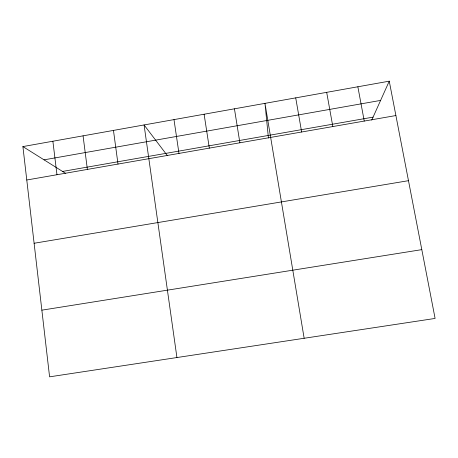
<?xml version="1.0" encoding="UTF-8"?>
<svg xmlns="http://www.w3.org/2000/svg" width="458" height="458" viewBox="0 0 458 458"><rect width="100%" height="100%" fill="white"/><g stroke="black" fill="none" stroke-linecap="round" stroke-linejoin="round"><path stroke-width="0.69" d="M371.73 120.133L389.254 81.169L22.9 146.583L49.59 376.831L435.1 318.436L389.254 81.169M44.048 159.842L380.598 100.411M62.551 171.441L373.075 117.133M26.776 180L395.895 115.548M34.104 243.261L408.479 180.681M41.861 310.163L421.807 249.639M22.9 146.583L65.402 173.233M167.279 155.485L144.075 124.948L176.931 357.543M357.858 86.774L364.253 121.072M326.68 92.339L332.834 126.557M295.719 97.869L301.639 132.007M304.152 338.273L264.976 103.359L268.434 138.058M234.439 108.809L239.883 142.787M204.108 114.225L209.329 148.123M173.988 119.607L178.981 153.424M113.464 130.41L118.004 164.073M83.064 135.843L87.381 169.42M52.876 141.23L56.969 174.727"/></g></svg>
